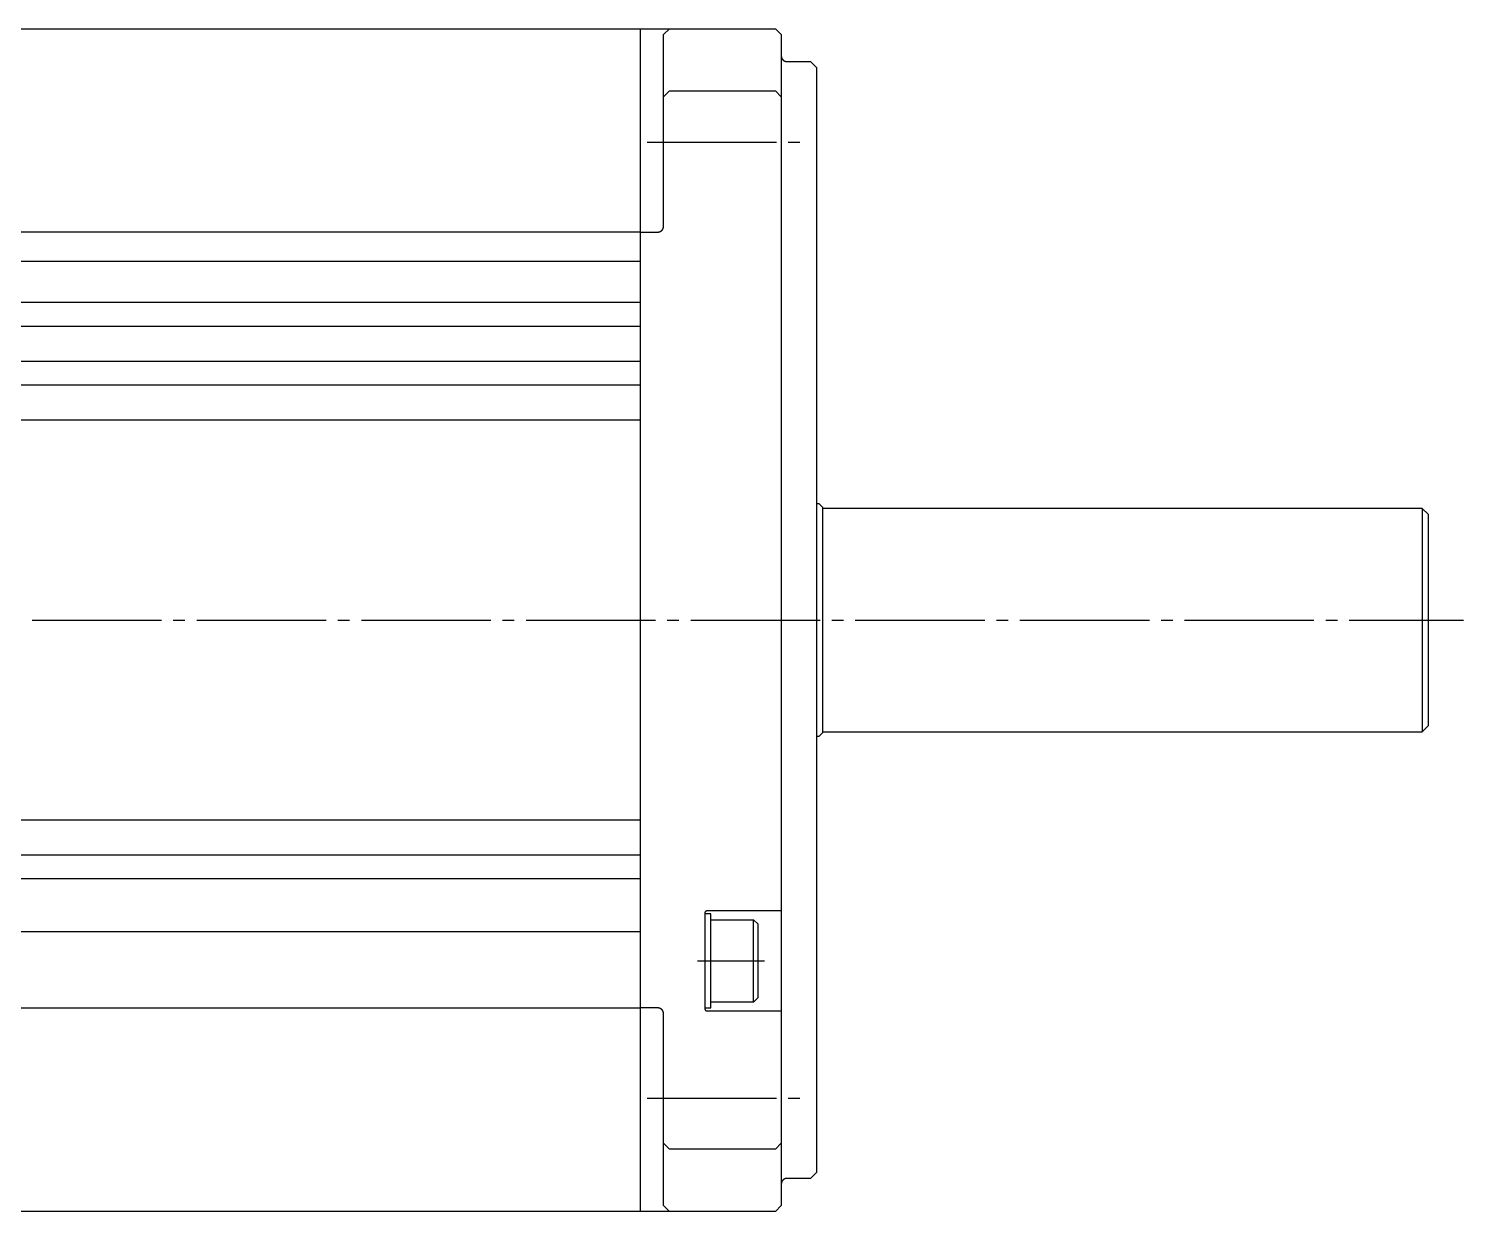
# Model space of a CAD drawing. Extents: x 0 to 632, y 0 to 332.
# Drawn here: x 341.4 to 463.4, y 176.2 to 276.8 of the extents above; entities that cross this region are included whole.
import ezdxf

# ---------------------------------------------------------------- set-up
doc = ezdxf.new("R2010")
doc.units = 0
doc.linetypes.add('DASH_CENTER', pattern=[14, 11, -1, 1, -1])
doc.layers.get('0').update_dxf_attribs({"linetype": 'CONTINUOUS'})

msp = doc.modelspace()

# ---------------------------------------------------------------- linework, layer by layer
at = {"color": 7, "linetype": 'CONTINUOUS'}
for p, q in [((280.89, 276.78), (393.39, 276.78)), ((393.39, 276.78), (393.39, 176.18)), ((393.39, 276.78), (404.89, 276.78)), ((395.39, 276.28), (395.89, 276.78)), ((395.39, 259.98), (395.39, 276.28)), ((404.89, 276.78), (405.39, 276.28)), ((405.39, 276.28), (405.39, 176.68)), ((405.89, 273.98), (407.89, 273.98)), ((408.39, 273.48), (407.89, 273.98)), ((408.39, 273.48), (408.39, 179.48)), ((395.39, 270.99), (395.89, 271.49)), ((395.89, 271.49), (404.89, 271.49)), ((404.89, 271.49), (405.39, 270.99)), ((393.39, 259.48), (280.89, 259.48)), ((393.39, 259.48), (394.89, 259.48)), ((393.39, 256.98), (249.59, 256.98)), ((393.39, 253.48), (249.59, 253.48)), ((249.59, 251.48), (393.39, 251.48)), ((393.39, 248.48), (249.59, 248.48)), ((249.59, 246.48), (393.39, 246.48)), ((393.39, 243.48), (249.59, 243.48)), ((408.39, 236.38), (408.59, 236.38)), ((408.89, 236.08), (408.59, 236.38)), ((408.89, 236.08), (408.89, 216.88)), ((459.89, 235.98), (408.89, 235.98)), ((459.89, 235.98), (459.89, 216.98)), ((460.39, 235.48), (459.89, 235.98)), ((460.39, 235.48), (460.39, 217.48)), ((459.89, 216.98), (460.39, 217.48)), ((408.59, 216.58), (408.39, 216.58)), ((408.59, 216.58), (408.89, 216.88)), ((408.89, 216.98), (459.89, 216.98)), ((249.59, 209.48), (393.39, 209.48)), ((393.39, 206.48), (249.59, 206.48)), ((249.59, 204.48), (393.39, 204.48)), ((398.89, 201.53), (398.89, 193.43)), ((399.39, 201.48), (398.89, 201.48)), ((405.39, 201.73), (399.09, 201.73)), ((399.39, 193.48), (399.39, 201.48)), ((399.39, 200.98), (403.04, 200.98)), ((403.04, 193.98), (403.04, 200.98)), ((403.39, 200.63), (403.04, 200.98)), ((403.39, 200.63), (403.39, 194.33)), ((249.59, 199.98), (393.39, 199.98)), ((403.04, 193.98), (399.39, 193.98)), ((403.04, 193.98), (403.39, 194.33)), ((280.89, 193.48), (393.39, 193.48)), ((394.89, 193.48), (393.39, 193.48)), ((395.39, 176.68), (395.39, 192.98)), ((398.89, 193.48), (399.39, 193.48)), ((399.09, 193.23), (405.39, 193.23)), ((395.89, 181.47), (395.39, 181.97)), ((405.39, 181.97), (404.89, 181.47)), ((404.89, 181.47), (395.89, 181.47)), ((407.89, 178.98), (408.39, 179.48)), ((407.89, 178.98), (405.89, 178.98)), ((393.39, 176.18), (280.89, 176.18)), ((404.89, 176.18), (393.39, 176.18)), ((395.89, 176.18), (395.39, 176.68)), ((405.39, 176.68), (404.89, 176.18))]:
    msp.add_line(p, q, dxfattribs=at)
at = {"color": 1, "linetype": 'DASH_CENTER'}
for p, q in [((393.98, 267.14), (407.07, 267.14)), ((201.69, 226.48), (463.39, 226.48)), ((398.27, 197.48), (403.96, 197.48)), ((393.98, 185.82), (407.07, 185.82))]:
    msp.add_line(p, q, dxfattribs=at)
at = {"color": 7, "linetype": 'CONTINUOUS'}
for points in [[(405.39, 274.48, 0), (405.39, 274.48, 0), (405.39, 274.47, 0), (405.39, 274.46, 0), (405.39, 274.46, 0), (405.39, 274.45, 0), (405.39, 274.44, 0), (405.39, 274.44, 0), (405.39, 274.43, 0), (405.39, 274.43, 0), (405.39, 274.42, 0), (405.39, 274.41, 0), (405.39, 274.41, 0), (405.39, 274.4, 0), (405.39, 274.4, 0), (405.39, 274.39, 0), (405.4, 274.38, 0), (405.4, 274.38, 0), (405.4, 274.37, 0), (405.4, 274.37, 0), (405.4, 274.36, 0), (405.4, 274.35, 0), (405.4, 274.35, 0), (405.41, 274.34, 0), (405.41, 274.34, 0), (405.41, 274.33, 0), (405.41, 274.32, 0), (405.41, 274.32, 0), (405.42, 274.31, 0), (405.42, 274.31, 0), (405.42, 274.3, 0), (405.42, 274.3, 0), (405.43, 274.29, 0), (405.43, 274.29, 0), (405.43, 274.28, 0), (405.43, 274.27, 0), (405.44, 274.27, 0), (405.44, 274.26, 0), (405.44, 274.26, 0), (405.44, 274.25, 0), (405.45, 274.25, 0), (405.45, 274.24, 0), (405.45, 274.24, 0), (405.45, 274.23, 0), (405.46, 274.23, 0), (405.46, 274.22, 0), (405.46, 274.21, 0), (405.47, 274.21, 0), (405.47, 274.2, 0), (405.48, 274.2, 0), (405.48, 274.19, 0), (405.48, 274.19, 0), (405.49, 274.18, 0), (405.49, 274.18, 0), (405.49, 274.17, 0), (405.5, 274.17, 0), (405.5, 274.16, 0), (405.5, 274.16, 0), (405.51, 274.15, 0), (405.51, 274.15, 0), (405.52, 274.15, 0), (405.52, 274.14, 0), (405.52, 274.14, 0), (405.53, 274.13, 0), (405.53, 274.13, 0), (405.54, 274.12, 0), (405.54, 274.12, 0), (405.55, 274.12, 0), (405.55, 274.11, 0), (405.56, 274.11, 0), (405.56, 274.1, 0), (405.56, 274.1, 0), (405.57, 274.1, 0), (405.57, 274.09, 0), (405.58, 274.09, 0), (405.58, 274.08, 0), (405.59, 274.08, 0), (405.59, 274.08, 0), (405.6, 274.07, 0), (405.6, 274.07, 0), (405.61, 274.07, 0), (405.61, 274.06, 0), (405.62, 274.06, 0), (405.62, 274.06, 0), (405.63, 274.05, 0), (405.63, 274.05, 0), (405.64, 274.05, 0), (405.65, 274.04, 0), (405.65, 274.04, 0), (405.66, 274.04, 0), (405.66, 274.04, 0), (405.67, 274.03, 0), (405.67, 274.03, 0), (405.68, 274.03, 0), (405.68, 274.02, 0), (405.69, 274.02, 0), (405.7, 274.02, 0), (405.7, 274.02, 0), (405.71, 274.01, 0), (405.71, 274.01, 0), (405.72, 274.01, 0), (405.72, 274.01, 0), (405.73, 274.01, 0), (405.74, 274, 0), (405.74, 274, 0), (405.75, 274, 0), (405.75, 274, 0), (405.76, 274, 0), (405.76, 274, 0), (405.77, 274, 0), (405.78, 273.99, 0), (405.78, 273.99, 0), (405.79, 273.99, 0), (405.8, 273.99, 0), (405.8, 273.99, 0), (405.81, 273.99, 0), (405.81, 273.99, 0), (405.82, 273.99, 0), (405.83, 273.99, 0), (405.83, 273.99, 0), (405.84, 273.98, 0), (405.84, 273.98, 0), (405.85, 273.98, 0), (405.86, 273.98, 0), (405.86, 273.98, 0), (405.87, 273.98, 0), (405.88, 273.98, 0), (405.88, 273.98, 0), (405.89, 273.98, 0)], [(394.89, 259.48, 0), (394.89, 259.48, 0), (394.9, 259.48, 0), (394.9, 259.48, 0), (394.91, 259.48, 0), (394.92, 259.48, 0), (394.92, 259.48, 0), (394.93, 259.48, 0), (394.94, 259.48, 0), (394.94, 259.49, 0), (394.95, 259.49, 0), (394.95, 259.49, 0), (394.96, 259.49, 0), (394.97, 259.49, 0), (394.97, 259.49, 0), (394.98, 259.49, 0), (394.98, 259.49, 0), (394.99, 259.49, 0), (395, 259.49, 0), (395, 259.5, 0), (395.01, 259.5, 0), (395.01, 259.5, 0), (395.02, 259.5, 0), (395.03, 259.5, 0), (395.03, 259.5, 0), (395.04, 259.5, 0), (395.04, 259.51, 0), (395.05, 259.51, 0), (395.06, 259.51, 0), (395.06, 259.51, 0), (395.07, 259.51, 0), (395.07, 259.52, 0), (395.08, 259.52, 0), (395.08, 259.52, 0), (395.09, 259.52, 0), (395.1, 259.53, 0), (395.1, 259.53, 0), (395.11, 259.53, 0), (395.11, 259.54, 0), (395.12, 259.54, 0), (395.12, 259.54, 0), (395.13, 259.54, 0), (395.13, 259.55, 0), (395.14, 259.55, 0), (395.14, 259.55, 0), (395.15, 259.56, 0), (395.15, 259.56, 0), (395.16, 259.56, 0), (395.17, 259.57, 0), (395.17, 259.57, 0), (395.18, 259.57, 0), (395.18, 259.58, 0), (395.19, 259.58, 0), (395.19, 259.58, 0), (395.19, 259.59, 0), (395.2, 259.59, 0), (395.2, 259.6, 0), (395.21, 259.6, 0), (395.21, 259.6, 0), (395.22, 259.61, 0), (395.22, 259.61, 0), (395.23, 259.62, 0), (395.23, 259.62, 0), (395.24, 259.62, 0), (395.24, 259.63, 0), (395.25, 259.63, 0), (395.25, 259.64, 0), (395.25, 259.64, 0), (395.26, 259.65, 0), (395.26, 259.65, 0), (395.27, 259.65, 0), (395.27, 259.66, 0), (395.27, 259.66, 0), (395.28, 259.67, 0), (395.28, 259.67, 0), (395.29, 259.68, 0), (395.29, 259.68, 0), (395.29, 259.69, 0), (395.3, 259.69, 0), (395.3, 259.7, 0), (395.3, 259.7, 0), (395.31, 259.71, 0), (395.31, 259.71, 0), (395.31, 259.72, 0), (395.32, 259.73, 0), (395.32, 259.73, 0), (395.32, 259.74, 0), (395.32, 259.74, 0), (395.33, 259.75, 0), (395.33, 259.75, 0), (395.33, 259.76, 0), (395.34, 259.76, 0), (395.34, 259.77, 0), (395.34, 259.77, 0), (395.34, 259.78, 0), (395.35, 259.79, 0), (395.35, 259.79, 0), (395.35, 259.8, 0), (395.35, 259.8, 0), (395.36, 259.81, 0), (395.36, 259.81, 0), (395.36, 259.82, 0), (395.36, 259.82, 0), (395.36, 259.83, 0), (395.37, 259.84, 0), (395.37, 259.84, 0), (395.37, 259.85, 0), (395.37, 259.85, 0), (395.37, 259.86, 0), (395.37, 259.87, 0), (395.38, 259.87, 0), (395.38, 259.88, 0), (395.38, 259.88, 0), (395.38, 259.89, 0), (395.38, 259.9, 0), (395.38, 259.9, 0), (395.38, 259.91, 0), (395.38, 259.91, 0), (395.38, 259.92, 0), (395.38, 259.93, 0), (395.38, 259.93, 0), (395.38, 259.94, 0), (395.39, 259.94, 0), (395.39, 259.95, 0), (395.39, 259.96, 0), (395.39, 259.96, 0), (395.39, 259.97, 0), (395.39, 259.98, 0), (395.39, 259.98, 0)], [(399.09, 201.73, 0), (399.08, 201.73, 0), (399.08, 201.73, 0), (399.08, 201.73, 0), (399.08, 201.73, 0), (399.07, 201.73, 0), (399.07, 201.73, 0), (399.07, 201.73, 0), (399.07, 201.73, 0), (399.06, 201.73, 0), (399.06, 201.73, 0), (399.06, 201.73, 0), (399.06, 201.73, 0), (399.06, 201.73, 0), (399.05, 201.73, 0), (399.05, 201.73, 0), (399.05, 201.73, 0), (399.05, 201.73, 0), (399.04, 201.73, 0), (399.04, 201.73, 0), (399.04, 201.73, 0), (399.04, 201.72, 0), (399.03, 201.72, 0), (399.03, 201.72, 0), (399.03, 201.72, 0), (399.03, 201.72, 0), (399.02, 201.72, 0), (399.02, 201.72, 0), (399.02, 201.72, 0), (399.02, 201.72, 0), (399.01, 201.72, 0), (399.01, 201.72, 0), (399.01, 201.72, 0), (399.01, 201.72, 0), (399.01, 201.71, 0), (399, 201.71, 0), (399, 201.71, 0), (399, 201.71, 0), (399, 201.71, 0), (399, 201.71, 0), (398.99, 201.71, 0), (398.99, 201.71, 0), (398.99, 201.71, 0), (398.99, 201.7, 0), (398.98, 201.7, 0), (398.98, 201.7, 0), (398.98, 201.7, 0), (398.98, 201.7, 0), (398.98, 201.7, 0), (398.97, 201.7, 0), (398.97, 201.69, 0), (398.97, 201.69, 0), (398.97, 201.69, 0), (398.97, 201.69, 0), (398.96, 201.69, 0), (398.96, 201.69, 0), (398.96, 201.69, 0), (398.96, 201.69, 0), (398.96, 201.68, 0), (398.95, 201.68, 0), (398.95, 201.68, 0), (398.95, 201.68, 0), (398.95, 201.68, 0), (398.95, 201.68, 0), (398.94, 201.67, 0), (398.94, 201.67, 0), (398.94, 201.67, 0), (398.94, 201.67, 0), (398.94, 201.67, 0), (398.94, 201.66, 0), (398.94, 201.66, 0), (398.93, 201.66, 0), (398.93, 201.66, 0), (398.93, 201.66, 0), (398.93, 201.66, 0), (398.93, 201.65, 0), (398.93, 201.65, 0), (398.93, 201.65, 0), (398.92, 201.65, 0), (398.92, 201.65, 0), (398.92, 201.64, 0), (398.92, 201.64, 0), (398.92, 201.64, 0), (398.92, 201.64, 0), (398.92, 201.63, 0), (398.91, 201.63, 0), (398.91, 201.63, 0), (398.91, 201.63, 0), (398.91, 201.63, 0), (398.91, 201.62, 0), (398.91, 201.62, 0), (398.91, 201.62, 0), (398.91, 201.62, 0), (398.9, 201.62, 0), (398.9, 201.61, 0), (398.9, 201.61, 0), (398.9, 201.61, 0), (398.9, 201.61, 0), (398.9, 201.6, 0), (398.9, 201.6, 0), (398.9, 201.6, 0), (398.9, 201.6, 0), (398.9, 201.59, 0), (398.9, 201.59, 0), (398.9, 201.59, 0), (398.89, 201.59, 0), (398.89, 201.59, 0), (398.89, 201.58, 0), (398.89, 201.58, 0), (398.89, 201.58, 0), (398.89, 201.57, 0), (398.89, 201.57, 0), (398.89, 201.57, 0), (398.89, 201.57, 0), (398.89, 201.57, 0), (398.89, 201.56, 0), (398.89, 201.56, 0), (398.89, 201.56, 0), (398.89, 201.56, 0), (398.89, 201.55, 0), (398.89, 201.55, 0), (398.89, 201.55, 0), (398.89, 201.55, 0), (398.89, 201.54, 0), (398.89, 201.54, 0), (398.89, 201.54, 0), (398.89, 201.54, 0), (398.89, 201.53, 0), (398.89, 201.53, 0)], [(395.39, 192.98, 0), (395.39, 192.99, 0), (395.39, 192.99, 0), (395.39, 193, 0), (395.39, 193.01, 0), (395.39, 193.01, 0), (395.39, 193.02, 0), (395.38, 193.03, 0), (395.38, 193.03, 0), (395.38, 193.04, 0), (395.38, 193.04, 0), (395.38, 193.05, 0), (395.38, 193.06, 0), (395.38, 193.06, 0), (395.38, 193.07, 0), (395.38, 193.07, 0), (395.38, 193.08, 0), (395.38, 193.09, 0), (395.38, 193.09, 0), (395.37, 193.1, 0), (395.37, 193.1, 0), (395.37, 193.11, 0), (395.37, 193.12, 0), (395.37, 193.12, 0), (395.37, 193.13, 0), (395.36, 193.13, 0), (395.36, 193.14, 0), (395.36, 193.14, 0), (395.36, 193.15, 0), (395.36, 193.16, 0), (395.35, 193.16, 0), (395.35, 193.17, 0), (395.35, 193.17, 0), (395.35, 193.18, 0), (395.34, 193.18, 0), (395.34, 193.19, 0), (395.34, 193.19, 0), (395.34, 193.2, 0), (395.33, 193.21, 0), (395.33, 193.21, 0), (395.33, 193.22, 0), (395.32, 193.22, 0), (395.32, 193.23, 0), (395.32, 193.23, 0), (395.32, 193.24, 0), (395.31, 193.24, 0), (395.31, 193.25, 0), (395.31, 193.25, 0), (395.3, 193.26, 0), (395.3, 193.26, 0), (395.3, 193.27, 0), (395.29, 193.28, 0), (395.29, 193.28, 0), (395.29, 193.28, 0), (395.28, 193.29, 0), (395.28, 193.29, 0), (395.27, 193.3, 0), (395.27, 193.3, 0), (395.27, 193.31, 0), (395.26, 193.31, 0), (395.26, 193.32, 0), (395.25, 193.32, 0), (395.25, 193.33, 0), (395.25, 193.33, 0), (395.24, 193.34, 0), (395.24, 193.34, 0), (395.23, 193.34, 0), (395.23, 193.35, 0), (395.22, 193.35, 0), (395.22, 193.36, 0), (395.21, 193.36, 0), (395.21, 193.36, 0), (395.2, 193.37, 0), (395.2, 193.37, 0), (395.19, 193.38, 0), (395.19, 193.38, 0), (395.19, 193.38, 0), (395.18, 193.39, 0), (395.18, 193.39, 0), (395.17, 193.39, 0), (395.17, 193.4, 0), (395.16, 193.4, 0), (395.15, 193.4, 0), (395.15, 193.41, 0), (395.14, 193.41, 0), (395.14, 193.41, 0), (395.13, 193.42, 0), (395.13, 193.42, 0), (395.12, 193.42, 0), (395.12, 193.43, 0), (395.11, 193.43, 0), (395.11, 193.43, 0), (395.1, 193.43, 0), (395.1, 193.44, 0), (395.09, 193.44, 0), (395.08, 193.44, 0), (395.08, 193.44, 0), (395.07, 193.45, 0), (395.07, 193.45, 0), (395.06, 193.45, 0), (395.06, 193.45, 0), (395.05, 193.45, 0), (395.04, 193.46, 0), (395.04, 193.46, 0), (395.03, 193.46, 0), (395.03, 193.46, 0), (395.02, 193.46, 0), (395.01, 193.47, 0), (395.01, 193.47, 0), (395, 193.47, 0), (395, 193.47, 0), (394.99, 193.47, 0), (394.98, 193.47, 0), (394.98, 193.47, 0), (394.97, 193.47, 0), (394.97, 193.47, 0), (394.96, 193.48, 0), (394.95, 193.48, 0), (394.95, 193.48, 0), (394.94, 193.48, 0), (394.94, 193.48, 0), (394.93, 193.48, 0), (394.92, 193.48, 0), (394.92, 193.48, 0), (394.91, 193.48, 0), (394.9, 193.48, 0), (394.9, 193.48, 0), (394.89, 193.48, 0), (394.89, 193.48, 0)], [(398.89, 193.43, 0), (398.89, 193.43, 0), (398.89, 193.43, 0), (398.89, 193.42, 0), (398.89, 193.42, 0), (398.89, 193.42, 0), (398.89, 193.42, 0), (398.89, 193.41, 0), (398.89, 193.41, 0), (398.89, 193.41, 0), (398.89, 193.41, 0), (398.89, 193.41, 0), (398.89, 193.4, 0), (398.89, 193.4, 0), (398.89, 193.4, 0), (398.89, 193.4, 0), (398.89, 193.39, 0), (398.89, 193.39, 0), (398.89, 193.39, 0), (398.89, 193.38, 0), (398.89, 193.38, 0), (398.89, 193.38, 0), (398.89, 193.38, 0), (398.89, 193.38, 0), (398.9, 193.37, 0), (398.9, 193.37, 0), (398.9, 193.37, 0), (398.9, 193.37, 0), (398.9, 193.36, 0), (398.9, 193.36, 0), (398.9, 193.36, 0), (398.9, 193.36, 0), (398.9, 193.35, 0), (398.9, 193.35, 0), (398.9, 193.35, 0), (398.9, 193.35, 0), (398.91, 193.35, 0), (398.91, 193.34, 0), (398.91, 193.34, 0), (398.91, 193.34, 0), (398.91, 193.34, 0), (398.91, 193.34, 0), (398.91, 193.33, 0), (398.91, 193.33, 0), (398.92, 193.33, 0), (398.92, 193.33, 0), (398.92, 193.32, 0), (398.92, 193.32, 0), (398.92, 193.32, 0), (398.92, 193.32, 0), (398.92, 193.32, 0), (398.93, 193.31, 0), (398.93, 193.31, 0), (398.93, 193.31, 0), (398.93, 193.31, 0), (398.93, 193.31, 0), (398.93, 193.31, 0), (398.93, 193.3, 0), (398.94, 193.3, 0), (398.94, 193.3, 0), (398.94, 193.3, 0), (398.94, 193.3, 0), (398.94, 193.29, 0), (398.94, 193.29, 0), (398.94, 193.29, 0), (398.95, 193.29, 0), (398.95, 193.29, 0), (398.95, 193.28, 0), (398.95, 193.28, 0), (398.95, 193.28, 0), (398.96, 193.28, 0), (398.96, 193.28, 0), (398.96, 193.28, 0), (398.96, 193.28, 0), (398.96, 193.27, 0), (398.97, 193.27, 0), (398.97, 193.27, 0), (398.97, 193.27, 0), (398.97, 193.27, 0), (398.97, 193.27, 0), (398.98, 193.26, 0), (398.98, 193.26, 0), (398.98, 193.26, 0), (398.98, 193.26, 0), (398.98, 193.26, 0), (398.99, 193.26, 0), (398.99, 193.26, 0), (398.99, 193.26, 0), (398.99, 193.25, 0), (399, 193.25, 0), (399, 193.25, 0), (399, 193.25, 0), (399, 193.25, 0), (399, 193.25, 0), (399.01, 193.25, 0), (399.01, 193.25, 0), (399.01, 193.25, 0), (399.01, 193.25, 0), (399.01, 193.25, 0), (399.02, 193.24, 0), (399.02, 193.24, 0), (399.02, 193.24, 0), (399.02, 193.24, 0), (399.03, 193.24, 0), (399.03, 193.24, 0), (399.03, 193.24, 0), (399.03, 193.24, 0), (399.04, 193.24, 0), (399.04, 193.24, 0), (399.04, 193.24, 0), (399.04, 193.24, 0), (399.05, 193.24, 0), (399.05, 193.24, 0), (399.05, 193.24, 0), (399.05, 193.24, 0), (399.06, 193.23, 0), (399.06, 193.23, 0), (399.06, 193.23, 0), (399.06, 193.23, 0), (399.06, 193.23, 0), (399.07, 193.23, 0), (399.07, 193.23, 0), (399.07, 193.23, 0), (399.07, 193.23, 0), (399.08, 193.23, 0), (399.08, 193.23, 0), (399.08, 193.23, 0), (399.08, 193.23, 0), (399.09, 193.23, 0)], [(405.89, 178.98, 0), (405.88, 178.98, 0), (405.88, 178.98, 0), (405.87, 178.98, 0), (405.86, 178.98, 0), (405.86, 178.98, 0), (405.85, 178.98, 0), (405.84, 178.98, 0), (405.84, 178.98, 0), (405.83, 178.98, 0), (405.83, 178.98, 0), (405.82, 178.98, 0), (405.81, 178.98, 0), (405.81, 178.97, 0), (405.8, 178.97, 0), (405.8, 178.97, 0), (405.79, 178.97, 0), (405.78, 178.97, 0), (405.78, 178.97, 0), (405.77, 178.97, 0), (405.76, 178.97, 0), (405.76, 178.97, 0), (405.75, 178.96, 0), (405.75, 178.96, 0), (405.74, 178.96, 0), (405.74, 178.96, 0), (405.73, 178.96, 0), (405.72, 178.95, 0), (405.72, 178.95, 0), (405.71, 178.95, 0), (405.71, 178.95, 0), (405.7, 178.95, 0), (405.7, 178.94, 0), (405.69, 178.94, 0), (405.68, 178.94, 0), (405.68, 178.94, 0), (405.67, 178.93, 0), (405.67, 178.93, 0), (405.66, 178.93, 0), (405.66, 178.93, 0), (405.65, 178.92, 0), (405.65, 178.92, 0), (405.64, 178.92, 0), (405.63, 178.91, 0), (405.63, 178.91, 0), (405.62, 178.91, 0), (405.62, 178.9, 0), (405.61, 178.9, 0), (405.61, 178.9, 0), (405.6, 178.89, 0), (405.6, 178.89, 0), (405.59, 178.89, 0), (405.59, 178.88, 0), (405.58, 178.88, 0), (405.58, 178.88, 0), (405.57, 178.87, 0), (405.57, 178.87, 0), (405.56, 178.86, 0), (405.56, 178.86, 0), (405.56, 178.86, 0), (405.55, 178.85, 0), (405.55, 178.85, 0), (405.54, 178.84, 0), (405.54, 178.84, 0), (405.53, 178.84, 0), (405.53, 178.83, 0), (405.52, 178.83, 0), (405.52, 178.82, 0), (405.52, 178.82, 0), (405.51, 178.81, 0), (405.51, 178.81, 0), (405.5, 178.8, 0), (405.5, 178.8, 0), (405.5, 178.79, 0), (405.49, 178.79, 0), (405.49, 178.78, 0), (405.49, 178.78, 0), (405.48, 178.78, 0), (405.48, 178.77, 0), (405.48, 178.76, 0), (405.47, 178.76, 0), (405.47, 178.75, 0), (405.46, 178.75, 0), (405.46, 178.74, 0), (405.46, 178.74, 0), (405.45, 178.73, 0), (405.45, 178.73, 0), (405.45, 178.72, 0), (405.45, 178.72, 0), (405.44, 178.71, 0), (405.44, 178.71, 0), (405.44, 178.7, 0), (405.44, 178.69, 0), (405.43, 178.69, 0), (405.43, 178.68, 0), (405.43, 178.68, 0), (405.43, 178.67, 0), (405.42, 178.67, 0), (405.42, 178.66, 0), (405.42, 178.66, 0), (405.42, 178.65, 0), (405.41, 178.64, 0), (405.41, 178.64, 0), (405.41, 178.63, 0), (405.41, 178.63, 0), (405.41, 178.62, 0), (405.4, 178.62, 0), (405.4, 178.61, 0), (405.4, 178.6, 0), (405.4, 178.6, 0), (405.4, 178.59, 0), (405.4, 178.59, 0), (405.4, 178.58, 0), (405.39, 178.57, 0), (405.39, 178.57, 0), (405.39, 178.56, 0), (405.39, 178.56, 0), (405.39, 178.55, 0), (405.39, 178.54, 0), (405.39, 178.54, 0), (405.39, 178.53, 0), (405.39, 178.53, 0), (405.39, 178.52, 0), (405.39, 178.51, 0), (405.39, 178.51, 0), (405.39, 178.5, 0), (405.39, 178.49, 0), (405.39, 178.49, 0), (405.39, 178.48, 0)]]:
    msp.add_polyline3d(points, dxfattribs=at)

doc.saveas('drawing.dxf')
